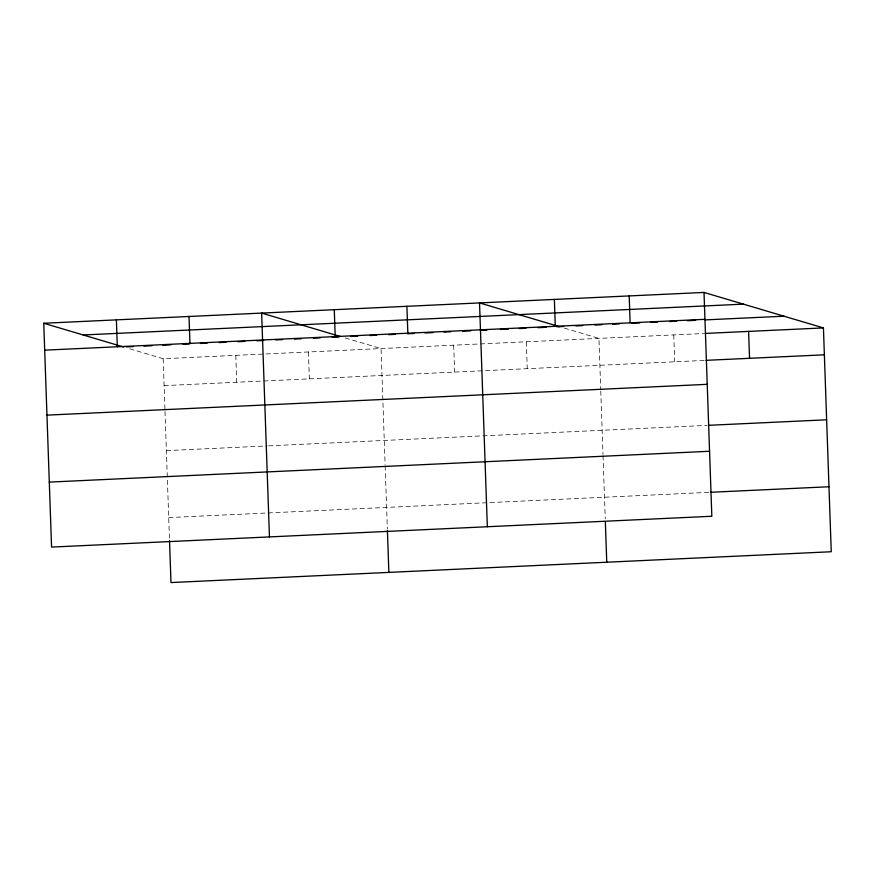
<?xml version="1.0" encoding="UTF-8"?>
<svg xmlns="http://www.w3.org/2000/svg" width="875" height="875" viewBox="0 0 875 875"><rect width="100%" height="100%" fill="white"/><g stroke="black" fill="none" stroke-linecap="round" stroke-linejoin="round"><path stroke-width="0.66" stroke-dasharray="4.38 3.28" d="M129.73 348.808L163.166 358.739L703.708 333.506M164.106 385.634L262.292 381.052M263.637 380.997L704.648 360.402M166.37 450.625L267.247 445.911M268.592 445.856L706.913 425.392M168.711 517.584L709.253 492.341M564.309 328.103L598.938 338.395L600.731 389.659M345.231 337.925L381.052 348.567L385.109 464.559M673.772 334.895L674.712 361.802M600.775 391.016L602.995 454.387M603.039 455.722L605.248 518.897M526.312 341.786L527.253 368.681M453.688 345.177L454.628 372.072M385.153 465.894L387.363 529.069M308.427 351.958L309.367 378.853M235.791 355.348L236.731 382.244M163.166 358.739L164.959 410.014M165.003 411.359L169.466 539.241"/><path stroke-width="1.31" d="M704.014 292.436L711.834 516.261L51.57 547.083L43.75 323.258L704.014 292.436L823.43 327.917L831.25 551.742L170.986 582.564L169.52 540.597M83.158 334.972L743.422 304.139M44.691 350.164L704.955 319.331M126.448 346.905L133.175 346.587M143.938 346.095L151.998 345.712M162.761 345.209L170.833 344.837M182.941 344.269L189.667 343.952M200.419 343.448L207.145 343.142M219.253 342.573L225.98 342.256M238.088 341.698L244.803 341.381M256.911 340.812L263.637 340.506M275.745 339.938L282.472 339.62M294.569 339.052L301.295 338.745M313.403 338.177L320.13 337.859M332.238 337.302L338.953 336.984M351.061 336.416L357.788 336.109M369.895 335.541L376.622 335.223M388.719 334.666L395.445 334.348M407.553 333.78L414.28 333.462M425.031 332.97L433.103 332.587M443.866 332.084L450.592 331.767M462.7 331.209L470.761 330.827M481.523 330.323L486.905 330.072M500.358 329.448L508.43 329.077M519.181 328.573L525.908 328.256M538.016 327.688L546.087 327.316M556.85 326.812L563.62 326.495M575.859 325.927L582.663 325.609M594.912 325.03L601.716 324.712M612.598 324.209L619.402 323.892M631.641 323.323L639.811 322.941M650.694 322.427L657.497 322.109M669.736 321.541L676.539 321.223M687.422 320.709L695.592 320.337M705.119 319.889L784.022 316.203M705.064 333.441L823.43 327.917M706.005 360.336L824.37 354.812M46.955 415.144L707.23 384.322M708.28 425.327L826.645 419.792M49.295 482.103L709.559 451.27M710.609 492.275L828.986 486.752M559.541 326.681L479.522 302.914L487.342 526.739M340.419 336.492L261.636 313.086L269.456 536.911M43.75 323.258L123.758 347.036M748.606 331.406L749.547 358.302M629.191 295.925L630.131 322.82M605.336 521.609L606.758 562.22M554.356 299.425L555.297 326.32M406.897 306.305L407.837 333.2M387.406 530.425L388.872 572.392M334.272 309.695L335.202 336.591M189.011 316.477L189.952 343.372M116.375 319.867L117.316 346.763"/></g></svg>
